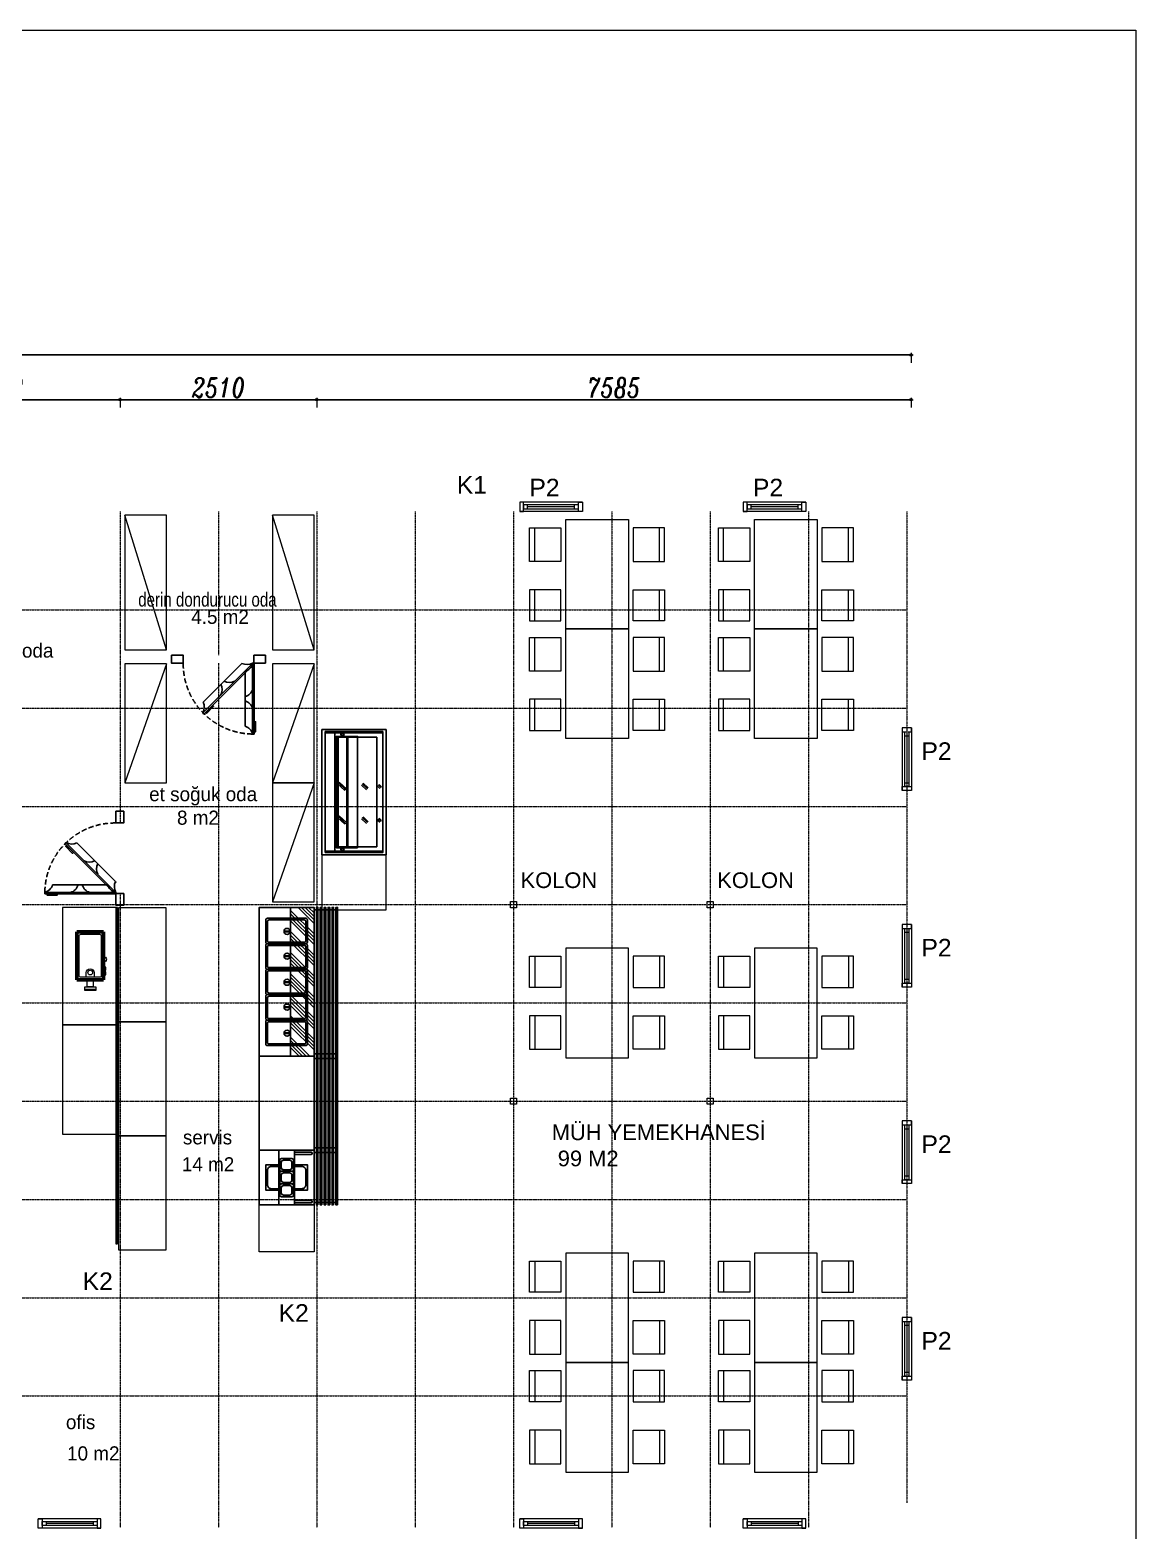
# Model space of a CAD drawing. Header units: millimetres. Extents: x 2046572 to 2142688, y 118270 to 150679.
# Drawn here: x 2080370 to 2094485, y 131509 to 150679 of the extents above; entities that cross this region are included whole.
import ezdxf
from ezdxf.enums import TextEntityAlignment as Align

# ---------------------------------------------------------------- set-up
doc = ezdxf.new("R2010")
doc.units = ezdxf.units.MM
doc.header["$LTSCALE"] = 0.5
doc.set_wipeout_variables(frame=1)
for name, pattern in [('CENTER2', [28.575, 19.05, -3.175, 3.175, -3.175]), ('CONTINU', [0]), ('DASHED', [19.05, 12.7, -6.35]), ('HIDDEN2', [4.7625, 3.175, -1.5875])]:
    doc.linetypes.add(name, pattern=pattern)
doc.layers.get('0').update_dxf_attribs({"lineweight": 13})
for name, color, linetype, lineweight in [('-DWG_ANA', 7, 'Continuous', 50), ('-DWG_DETAY1', 7, 'Continuous', 20), ('AKS', 31, 'CENTER2', 0), ('KAPI', 213, 'Continuous', 13), ('NO', 7, 'Continuous', 30), ('OLCU', 7, 'Continuous', 15), ('PENCERE', 142, 'Continuous', 13), ('TEFRİS-M', 232, 'Continuous', 5), ('TEFRİŞŞ', 1, 'Continuous', 9)]:
    doc.layers.add(name, color=color, linetype=linetype, lineweight=lineweight)
for name, color, linetype in [('0-MUTFAK', 7, 'Continuous'), ('Kıtc-002 Çizgi', 7, 'Continuous'), ('Kıtc-034 Soğuk Oda', 1, 'Continuous'), ('MAHALLER', 231, 'Continuous'), ('S2000-002 Çizgi', 7, 'Continuous')]:
    doc.layers.add(name, color=color, linetype=linetype)
doc.layers.add('ÖLÇÜ', color=7, linetype='Continuous', lineweight=9, true_color=0x908370)
doc.styles.add('Arch-Dim', font='italic8.shx', dxfattribs={"width": 0.75})
doc.styles.add('RomanS', font='romans.shx', dxfattribs={"width": 0.75})
doc.styles.add('T3', font='arial.ttf')
doc.styles.add('TAKSİM', font='GOTHIC.TTF', dxfattribs={"height": 20})
doc.dimstyles.new('NURİŞ', dxfattribs={"dimtxt": 200, "dimasz": 1, "dimexe": 10, "dimexo": 50, "dimgap": 30, "dimtad": 1, "dimdec": 0, "dimrnd": 0.1, "dimzin": 12, "dimdsep": 46, "dimtxsty": 'Arch-Dim', "dimblk1": 'dot', "dimblk2": 'dot1', "dimsah": 1, "dimcen": 1, "dimse1": 1, "dimse2": 1, "dimclrd": 256, "dimclre": 256, "dimclrt": 256, "dimadec": 1, "dimazin": 3, "dimtfac": 1, "dimtdec": 0, "dimtix": 1, "dimtmove": 2, "dimatfit": 3, "dimfxl": 1, "dimtolj": 1, "dimtzin": 0, "dimarcsym": 0})

# ---------------------------------------------------------------- blocks, each defined once
blk = doc.blocks.new('80x110')
at = {"layer": 'PENCERE'}
for p, q in [((1931734, 147171), (1930934, 147171)), ((1931734, 147051), (1930934, 147051)), ((1931034, 147086), (1931034, 147136)), ((1931634, 147111), (1931034, 147111)), ((1931634, 147086), (1931634, 147136))]:
    blk.add_line(p, q, dxfattribs=at)
for points in [[(1930984, 147171), (1930934, 147171), (1930934, 147051), (1930984, 147051)], [(1931684, 147086), (1931684, 147136), (1930984, 147136), (1930984, 147086)], [(1931684, 147171), (1931734, 147171), (1931734, 147051), (1931684, 147051)]]:
    blk.add_lwpolyline(points, close=True, dxfattribs=at)
blk = doc.blocks.new('dot')
at = {"layer": 'OLCU'}
h = blk.add_hatch(color=256, dxfattribs=at)
h.paths.add_polyline_path([(0, 15), (0, 0), (15, 0, 0.414214)])
h.paths.add_polyline_path([(0, 15, 0.414214), (-15, 0), (0, 0)])
h.paths.add_polyline_path([(-15, 0, 0.414214), (0, -15), (0, 0)])
h.paths.add_polyline_path([(15, 0), (0, 0), (0, -15, 0.414214)])
for p, q in [((-25, 0), (25, 0)), ((0, 25), (0, -100))]:
    blk.add_line(p, q, dxfattribs=at)
blk.add_circle((0, 0), 15, dxfattribs=at)
blk = doc.blocks.new('dot1')
at = {"layer": 'OLCU'}
h = blk.add_hatch(color=256, dxfattribs=at)
h.paths.add_polyline_path([(0, -15), (0, 0), (-15, 0, 0.414214)])
h.paths.add_polyline_path([(0, -15, 0.414214), (15, 0), (0, 0)])
h.paths.add_polyline_path([(15, 0, 0.414214), (0, 15), (0, 0)])
h.paths.add_polyline_path([(-15, 0), (0, 0), (0, 15, 0.414214)])
for p, q in [((25, 0), (-25, 0)), ((0, -25), (0, 100))]:
    blk.add_line(p, q, dxfattribs=at)
blk.add_circle((0, 0), 15, dxfattribs=at)
blk = doc.blocks.new('*D24')
at = {"layer": 'Defpoints', "color": 0, "linetype": 'CONTINU', "transparency": 16777216}
for p in [(2084030, 145957), (2091615, 144639), (2084030, 144529)]:
    blk.add_point(p, dxfattribs=at)
at = {"layer": 'ÖLÇÜ', "linetype": 'CONTINU', "lineweight": -2, "transparency": 16777216}
blk.add_line((2091614, 145957), (2084031, 145957), dxfattribs=at)
at = {"layer": 'ÖLÇÜ', "linetype": 'CONTINU', "lineweight": -2, "transparency": 16777216, "rotation": 180}
blk.add_blockref('dot1', (2084030, 145957), dxfattribs=at)
at = {"layer": 'ÖLÇÜ', "linetype": 'CONTINU', "lineweight": -2, "transparency": 16777216}
blk.add_blockref('dot', (2091615, 145957), dxfattribs=at)
at = {"layer": 'ÖLÇÜ', "linetype": 'CONTINU', "transparency": 16777216, "insert": (2087823, 146112), "char_height": 250, "attachment_point": 5, "style": 'Arch-Dim'}
blk.add_mtext('\\A1;7585', dxfattribs=at)
blk = doc.blocks.new('*D25')
at = {"layer": 'Defpoints', "color": 0, "linetype": 'CONTINU', "transparency": 16777216}
for p in [(2081520, 145957), (2081520, 144639), (2084030, 144529)]:
    blk.add_point(p, dxfattribs=at)
at = {"layer": 'ÖLÇÜ', "linetype": 'CONTINU', "lineweight": -2, "transparency": 16777216}
blk.add_line((2084029, 145957), (2081521, 145957), dxfattribs=at)
at = {"layer": 'ÖLÇÜ', "linetype": 'CONTINU', "lineweight": -2, "transparency": 16777216, "rotation": 180}
blk.add_blockref('dot1', (2081520, 145957), dxfattribs=at)
at = {"layer": 'ÖLÇÜ', "linetype": 'CONTINU', "lineweight": -2, "transparency": 16777216}
blk.add_blockref('dot', (2084030, 145957), dxfattribs=at)
at = {"layer": 'ÖLÇÜ', "linetype": 'CONTINU', "transparency": 16777216, "insert": (2082775, 146112), "char_height": 250, "attachment_point": 5, "style": 'Arch-Dim'}
blk.add_mtext('\\A1;2510', dxfattribs=at)
blk = doc.blocks.new('*D26')
at = {"layer": 'Defpoints', "color": 0, "linetype": 'CONTINU', "transparency": 16777216}
for p in [(2078383, 145957), (2081520, 144639), (2078383, 144529)]:
    blk.add_point(p, dxfattribs=at)
at = {"layer": 'ÖLÇÜ', "linetype": 'CONTINU', "lineweight": -2, "transparency": 16777216}
blk.add_line((2081519, 145957), (2078384, 145957), dxfattribs=at)
at = {"layer": 'ÖLÇÜ', "linetype": 'CONTINU', "lineweight": -2, "transparency": 16777216, "rotation": 180}
blk.add_blockref('dot1', (2078383, 145957), dxfattribs=at)
at = {"layer": 'ÖLÇÜ', "linetype": 'CONTINU', "lineweight": -2, "transparency": 16777216}
blk.add_blockref('dot', (2081520, 145957), dxfattribs=at)
at = {"layer": 'ÖLÇÜ', "linetype": 'CONTINU', "transparency": 16777216, "insert": (2079952, 146112), "char_height": 250, "attachment_point": 5, "style": 'Arch-Dim'}
blk.add_mtext('\\A1;3138', dxfattribs=at)
blk = doc.blocks.new('*D30')
at = {"layer": 'Defpoints', "color": 0, "linetype": 'CONTINU', "transparency": 16777216}
for p in [(2050090, 146529), (2091615, 144639), (2050090, 144529)]:
    blk.add_point(p, dxfattribs=at)
at = {"layer": 'ÖLÇÜ', "linetype": 'CONTINU', "lineweight": -2, "transparency": 16777216}
blk.add_line((2091614, 146529), (2050091, 146529), dxfattribs=at)
at = {"layer": 'ÖLÇÜ', "linetype": 'CONTINU', "lineweight": -2, "transparency": 16777216, "rotation": 180}
blk.add_blockref('dot1', (2050090, 146529), dxfattribs=at)
at = {"layer": 'ÖLÇÜ', "linetype": 'CONTINU', "lineweight": -2, "transparency": 16777216}
blk.add_blockref('dot', (2091615, 146529), dxfattribs=at)
at = {"layer": 'ÖLÇÜ', "linetype": 'CONTINU', "transparency": 16777216, "insert": (2070853, 146684), "char_height": 250, "attachment_point": 5, "style": 'Arch-Dim'}
blk.add_mtext('\\A1;41525', dxfattribs=at)
blk = doc.blocks.new('YEMEK MASASI 4 KİŞİLİK')
for p, q in [((204766, 129592), (204338, 129592)), ((204338, 129592), (204338, 129192)), ((204766, 129192), (204766, 129592)), ((205127, 129192), (205127, 129592)), ((205127, 129592), (205527, 129592)), ((205527, 129592), (205527, 129192)), ((204766, 129526), (204338, 129526)), ((205527, 129526), (205127, 129526)), ((205629, 129131), (204229, 129131)), ((204229, 129131), (204229, 128331)), ((204338, 129192), (204766, 129192)), ((205527, 129192), (205127, 129192)), ((205629, 128331), (205629, 129131)), ((204229, 128331), (205629, 128331)), ((204338, 128270), (204766, 128270)), ((204338, 127870), (204338, 128270)), ((204766, 128270), (204766, 127870)), ((205527, 128270), (205127, 128270)), ((205127, 128270), (205127, 127870)), ((205527, 127870), (205527, 128270)), ((204766, 127932), (204338, 127932)), ((204766, 127870), (204338, 127870)), ((205527, 127932), (205127, 127932)), ((205127, 127870), (205527, 127870))]:
    blk.add_line(p, q)
blk = doc.blocks.new('A$C0A211FD0')
at = {"layer": 'S2000-002 Çizgi'}
for p, q in [((29.1, 82.2), (20, 90.7)), ((30.7, 83), (21, 92.1)), ((31.6, 84.1), (22.1, 93)), ((56.7, 83.3), (50.4, 89.2)), ((58.1, 84.4), (51.4, 90.7)), ((58.9, 85.5), (52.5, 91.6)), ((73.9, 84.9), (70.9, 87.7)), ((75.6, 85.7), (71.6, 89.4)), ((76.2, 87), (72.9, 90.1)), ((29.1, 39.1), (20, 47.6)), ((30.7, 39.9), (21, 49)), ((31.6, 41), (22.1, 49.9)), ((56.7, 40.3), (50.4, 46.1)), ((58.1, 41.3), (51.4, 47.6)), ((58.9, 42.4), (52.5, 48.5)), ((73.9, 41.8), (70.9, 44.6)), ((75.6, 42.6), (71.6, 46.3)), ((76.2, 43.9), (72.9, 47))]:
    blk.add_line(p, q, dxfattribs=at)
for points in [[(0, 160), (0, 0), (82, 0), (82, 160)], [(4.2, 3), (4.2, 157.5), (77.7, 157.5), (77.7, 3)], [(4.2, 4.6), (4.2, 155.9), (16.4, 155.9), (16.4, 4.6)], [(76.6, 157), (76.6, 155.9), (5.4, 155.9), (5.4, 157)], [(12, 157), (12, 155.9), (5.4, 155.9), (5.4, 157)], [(45.6, 9.2), (45.6, 151.3), (18.6, 151.3), (18.6, 9.2)], [(70.1, 10.2), (70.1, 150.2), (18.6, 150.2), (18.6, 10.2)], [(20.8, 10.2), (20.8, 150.2), (18.6, 150.2), (18.6, 10.2)], [(32.9, 10.2), (32.9, 150.2), (31.8, 150.2), (31.8, 10.2)], [(76.6, 3.5), (76.6, 4.6), (5.4, 4.6), (5.4, 3.5)], [(12, 3.5), (12, 4.6), (5.4, 4.6), (5.4, 3.5)]]:
    blk.add_lwpolyline(points, close=True, dxfattribs=at)
for centre, radius in [((26.1, 153.6), 2.14), ((26.1, 153.6), 1.59), ((26.1, 6.9), 2.14), ((26.1, 6.9), 1.59)]:
    blk.add_circle(centre, radius, dxfattribs=at)
blk = doc.blocks.new('A$C60E3056A')
at = {"layer": 'Kıtc-034 Soğuk Oda', "color": 3}
blk.add_line((13.3, 80), (13.3, 10), dxfattribs=at)
for points in [[(1.8, 0), (3.8, 0), (3.8, 90), (1.8, 90)], [(1.4, 3), (0, 3), (0, 15.7), (1.4, 15.7)]]:
    blk.add_lwpolyline(points, close=True, dxfattribs=at)
for centre, radius, start, end in [((17.9, 93.9), 14.6, 195.6381, 251.6489), ((17.2, 61.2), 14, 196.3254, 253.6365), ((17.2, 28.8), 14, 106.3635, 163.6746), ((17.9, -3.9), 14.6, 108.3511, 164.3619)]:
    blk.add_arc(centre, radius, start, end, dxfattribs=at)
blk = doc.blocks.new('A$C4A7C2E03')
at = {"layer": 'Kıtc-034 Soğuk Oda', "color": 254}
blk.add_line((80, 0), (10, 0), dxfattribs=at)
for points in [[(0, 11.5), (0, 9.5), (90, 9.5), (90, 11.5)], [(3, 11.9), (3, 13.3), (15.7, 13.3), (15.7, 11.9)]]:
    blk.add_lwpolyline(points, close=True, dxfattribs=at)
for centre, radius, start, end in [((-3.9, -4.6), 14.6, 18.3511, 74.3619), ((28.8, -3.8), 14, 16.3635, 73.6746), ((61.2, -3.8), 14, 106.3254, 163.6365), ((93.9, -4.6), 14.6, 105.6381, 161.6489)]:
    blk.add_arc(centre, radius, start, end, dxfattribs=at)
blk = doc.blocks.new('A$C65962AFD')
at = {"color": 3}
blk.add_wipeout([(90.7, 105), (90.7, 15), (100.7, 15), (100.7, 105)], dxfattribs=at).dxf.layer = 'Kıtc-034 Soğuk Oda'
at = {"layer": 'Kıtc-002 Çizgi', "color": 254, "linetype": 'DASHED'}
blk.add_arc((89.5, 104.5), 89.5, 180.9342, 270.7837, dxfattribs=at)
at = {"layer": 'Kıtc-034 Soğuk Oda'}
for points in [[(100.7, 105), (100.7, 120), (90.7, 120), (90.7, 105)], [(100.7, 0), (100.7, 15), (90.7, 15), (90.7, 0)]]:
    blk.add_lwpolyline(points, close=True, dxfattribs=at)
at = {"layer": 'Kıtc-002 Çizgi'}
blk.add_blockref('A$C4A7C2E03', (0, 94.1), dxfattribs=at)
at = {"layer": 'Kıtc-002 Çizgi', "rotation": 315}
blk.add_blockref('A$C60E3056A', (24.3, 42.7), dxfattribs=at)
blk = doc.blocks.new('1YM-inox2000STR')
at = {"layer": '-DWG_ANA', "color": 0}
for p, q in [((61, 0), (0, 0)), ((0, 0), (0, -34)), ((61, -34), (61, 0)), ((0, -34), (61, -34))]:
    blk.add_line(p, q, dxfattribs=at)
at = {"layer": '-DWG_DETAY1', "color": 0}
for points in [[(-9, -10), (-9, -24), (-14, -24), (-14, -10), (-9, -10)], [(-12, -10), (-12, -24)], [(0, -21), (-9, -21), (-9, -13), (0, -13)], [(10, -35), (6, -35), (6, -37), (10, -37), (10, -35)], [(16, -35), (12, -35), (12, -37), (16, -37), (16, -35)]]:
    blk.add_lwpolyline(points, dxfattribs=at)
blk.add_lwpolyline([(58, -5), (58, -29, -0.414214), (56, -31), (5, -31, -0.414214), (3, -29), (3, -5, -0.414214), (5, -3), (56, -3, -0.414214)], format="xyb", close=True, dxfattribs=at)
for points in [[(3, -12), (9, -12, -1), (9, -22), (3, -22)], [(26, -35), (29, -35, -1.004224), (23, -35), (26, -35)]]:
    blk.add_lwpolyline(points, format="xyb", dxfattribs=at)
blk.add_circle((9, -17), 3, dxfattribs=at)
at = {"layer": 'NO', "linetype": 'Continuous', "style": 'RomanS', "width": 0.8}
blk.add_attdef('NO', text='', height=10, dxfattribs=at).set_placement((31, -17), align=Align.MIDDLE)
blk = doc.blocks.new('A$C510426C4')
at = {"layer": 'S2000-002 Çizgi'}
for p, q in [((2.5, 66.3), (2.5, 45)), ((5.5, 66.3), (5.5, 45)), ((64.5, 66.3), (64.5, 45)), ((67.5, 66.3), (67.5, 45))]:
    blk.add_line(p, q, dxfattribs=at)
for points in [[(0, 100), (70, 100), (70, 98), (0, 98)], [(3, 98), (67, 98), (67, 95), (3, 95)], [(0, 95), (70, 95), (70, 93), (0, 93)], [(0, 90), (70, 90), (70, 88), (0, 88)], [(0, 85), (70, 85), (70, 83), (0, 83)], [(0, 80), (70, 80), (70, 78), (0, 78)], [(3, 93), (67, 93), (67, 90), (3, 90)], [(3, 93), (67, 93), (67, 90), (3, 90)], [(3, 88), (67, 88), (67, 85), (3, 85)], [(3, 88), (67, 88), (67, 85), (3, 85)], [(3, 88), (67, 88), (67, 85), (3, 85)], [(3, 83), (67, 83), (67, 80), (3, 80)], [(3, 78), (67, 78), (67, 75), (3, 75)], [(0, 75), (70, 75), (70, 73), (0, 73)], [(0, 0), (70, 0), (70, 70), (0, 70)], [(3, 73), (67, 73), (67, 70), (3, 70)], [(0, 45), (0, 25), (70, 25), (70, 45)]]:
    blk.add_lwpolyline(points, close=True, dxfattribs=at)
for points in [[(51.2, 45), (51.2, 61.5), (18.7, 61.5), (18.7, 45)], [(18.7, 25), (18.7, 8.5), (51.2, 8.5), (51.2, 25)]]:
    blk.add_lwpolyline(points, dxfattribs=at)
for points in [[(49.2, 45), (49.2, 54.5, 0.414214), (44.2, 59.5), (25.7, 59.5, 0.414214), (20.7, 54.5), (20.7, 45)], [(20.7, 25), (20.7, 15.5, 0.414214), (25.7, 10.5), (44.2, 10.5, 0.414214), (49.2, 15.5), (49.2, 25)]]:
    blk.add_lwpolyline(points, format="xyb", dxfattribs=at)
for points in [[(12.5, 26.2), (24.7, 26.2, 0.414214), (26.7, 28.2), (26.7, 41.8, 0.414214), (24.7, 43.8), (12.5, 43.8, 0.414214), (10.5, 41.8), (10.5, 28.2, 0.414214)], [(15.5, 28.2), (21.7, 28.2, 0.414214), (24.7, 31.2), (24.7, 38.8, 0.414214), (21.7, 41.8), (15.5, 41.8, 0.414214), (12.5, 38.8), (12.5, 31.2, 0.414214)], [(40.9, 26.2), (28.7, 26.2, -0.414214), (26.7, 28.2), (26.7, 41.8, -0.414214), (28.7, 43.8), (40.9, 43.8, -0.414214), (42.9, 41.8), (42.9, 28.2, -0.414214)], [(37.9, 28.2), (31.7, 28.2, -0.414214), (28.7, 31.2), (28.7, 38.8, -0.414214), (31.7, 41.8), (37.9, 41.8, -0.414214), (40.9, 38.8), (40.9, 31.2, -0.414214)], [(44.9, 26.2), (57.1, 26.2, 0.414214), (59.1, 28.2), (59.1, 41.8, 0.414214), (57.1, 43.8), (44.9, 43.8, 0.414214), (42.9, 41.8), (42.9, 28.2, 0.414214)], [(47.9, 28.2), (54.1, 28.2, 0.414214), (57.1, 31.2), (57.1, 38.8, 0.414214), (54.1, 41.8), (47.9, 41.8, 0.414214), (44.9, 38.8), (44.9, 31.2, 0.414214)]]:
    blk.add_lwpolyline(points, format="xyb", close=True, dxfattribs=at)
for centre in [(4, 66.3), (66, 66.3), (66, 66.3)]:
    blk.add_arc(centre, 1.51, 0, 180, dxfattribs=at)
blk = doc.blocks.new('A$C4383204F')
at = {"layer": 'S2000-002 Çizgi'}
for points in [[(51, 32.5), (2, 32.5, 0.414214), (0, 30.5), (0, 2, 0.414214), (2, 0), (51, 0, 0.414214), (53, 2), (53, 30.5, 0.414214)], [(49, 30.5), (4, 30.5, 0.414214), (2, 28.5), (2, 4, 0.414214), (4, 2), (49, 2, 0.414214), (51, 4), (51, 28.5, 0.414214)]]:
    blk.add_lwpolyline(points, format="xyb", close=True, dxfattribs=at)
blk.add_lwpolyline([(29.7, 16.2), (22.2, 16.2), (22.2, 15.4), (29.7, 15.4)], close=True, dxfattribs=at)
blk.add_circle((25.9, 15.8), 3.82, dxfattribs=at)
blk = doc.blocks.new('A$C57210E87')
at = {"layer": 'S2000-002 Çizgi'}
h = blk.add_hatch(dxfattribs=at)
h.set_pattern_fill('ANSI34', color=254, style=0)
h.set_pattern_definition([(45, (-7423.186, -591.372), (-13.470384, 13.470384), []), (45, (-7418.696, -591.372), (-13.470384, 13.470384), []), (45, (-7414.205, -591.372), (-13.470384, 13.470384), []), (45, (-7409.715, -591.372), (-13.470384, 13.470384), [])])
h.paths.add_polyline_path([(0, 30), (190, 30), (190, 60), (0, 60)])
for points in [[(0, 100), (190, 100), (190, 30), (0, 30)], [(0, 60), (190, 60), (190, 30), (0, 30)], [(0, 25), (190, 25), (190, 27), (0, 27)], [(0, 20), (190, 20), (190, 22), (0, 22)], [(3, 27), (187, 27), (187, 30), (3, 30)], [(3, 22), (187, 22), (187, 25), (3, 25)], [(3, 17), (187, 17), (187, 20), (3, 20)], [(0, 15), (190, 15), (190, 17), (0, 17)], [(0, 10), (190, 10), (190, 12), (0, 12)], [(0, 5), (190, 5), (190, 7), (0, 7)], [(0, 0), (190, 0), (190, 2), (0, 2)], [(3, 12), (187, 12), (187, 15), (3, 15)], [(3, 12), (187, 12), (187, 15), (3, 15)], [(3, 12), (187, 12), (187, 15), (3, 15)], [(3, 7), (187, 7), (187, 10), (3, 10)], [(3, 7), (187, 7), (187, 10), (3, 10)], [(3, 2), (187, 2), (187, 5), (3, 5)]]:
    blk.add_lwpolyline(points, close=True, dxfattribs=at)
at = {"layer": 'S2000-002 Çizgi', "extrusion": (0, 0, -1), "zscale": -1, "rotation": 90}
for p in [(-13.5, 38.5), (-78.5, 38.5), (-143.5, 38.5)]:
    blk.add_blockref('A$C4383204F', p, dxfattribs=at)
at = {"layer": 'S2000-002 Çizgi', "rotation": 90}
for p in [(78.5, 38.5), (143.5, 38.5)]:
    blk.add_blockref('A$C4383204F', p, dxfattribs=at)
blk = doc.blocks.new('A$C4E1C55C0')
at = {"layer": 'S2000-002 Çizgi'}
for points in [[(0, 120), (0, 0), (2, 0), (2, 120)], [(2, 117), (2, 3), (5, 3), (5, 117)], [(5, 120), (5, 0), (7, 0), (7, 120)], [(7, 117), (7, 3), (10, 3), (10, 117)], [(7, 117), (7, 3), (10, 3), (10, 117)], [(10, 120), (10, 0), (12, 0), (12, 120)], [(12, 117), (12, 3), (15, 3), (15, 117)], [(12, 117), (12, 3), (15, 3), (15, 117)], [(12, 117), (12, 3), (15, 3), (15, 117)], [(15, 120), (15, 0), (17, 0), (17, 120)], [(17, 117), (17, 3), (20, 3), (20, 117)], [(20, 120), (20, 0), (22, 0), (22, 120)], [(22, 117), (22, 3), (25, 3), (25, 117)], [(25, 120), (25, 0), (27, 0), (27, 120)], [(27, 117), (27, 3), (30, 3), (30, 117)], [(100, 120), (100, 0), (30, 0), (30, 120)]]:
    blk.add_lwpolyline(points, close=True, dxfattribs=at)

msp = doc.modelspace()

# ---------------------------------------------------------------- linework, layer by layer
at = {"color": 30, "ltscale": 5, "true_color": 0xf8991e}
for p, q in [((2082109.8, 142760.6), (2081579.8, 144480.6)), ((2083994.8, 142760.6), (2083464.8, 144480.6)), ((2082109.8, 142582.6), (2081579.8, 141062.6)), ((2083994.8, 142582.6), (2083464.8, 141062.6)), ((2083994.8, 141062.6), (2083464.8, 139542.6))]:
    msp.add_line(p, q, dxfattribs=at)
at = {"linetype": 'CONTINU'}
msp.add_lwpolyline([(2046572, 150678.5), (2094485.1, 150678.5), (2094485.1, 118269.8), (2046572, 118269.8), (2046572, 150678.5)], dxfattribs=at)
at = {"color": 30, "ltscale": 5, "true_color": 0xf8991e}
for points in [[(2082109.8, 142760.6), (2082109.8, 144480.6), (2081579.8, 144480.6), (2081579.8, 142760.6)], [(2083994.8, 142760.6), (2083994.8, 144480.6), (2083464.8, 144480.6), (2083464.8, 142760.6)], [(2081579.8, 141062.6), (2082109.8, 141062.6), (2082109.8, 142582.6), (2081579.8, 142582.6)], [(2083464.8, 141062.6), (2083994.8, 141062.6), (2083994.8, 142582.6), (2083464.8, 142582.6)], [(2083464.8, 139542.6), (2083994.8, 139542.6), (2083994.8, 141062.6), (2083464.8, 141062.6)], [(2084095.3, 139443.3), (2084915.3, 139443.3), (2084915.3, 140143.3), (2084095.3, 140143.3)], [(2080785.3, 136575.2), (2081485.3, 136575.2), (2081485.3, 137975.2), (2080785.3, 137975.2)], [(2081465.3, 136575.2), (2081485.3, 136575.2), (2081485.3, 137975.2), (2081465.3, 137975.2)], [(2081465.3, 135175.2), (2081485.3, 135175.2), (2081485.3, 136575.2), (2081465.3, 136575.2)]]:
    msp.add_lwpolyline(points, close=True, dxfattribs=at)
at = {"color": 30, "ltscale": 5, "true_color": 0xf8991e, "elevation": 0}
for points in [[(2082104.8, 136553.6), (2081504.8, 136553.6), (2081504.8, 138013.6), (2082104.8, 138013.6)], [(2082104.8, 135093.6), (2081504.8, 135093.6), (2081504.8, 136553.6), (2082104.8, 136553.6)], [(2083294.8, 135673.6), (2083994.8, 135673.6), (2083994.8, 135074.9), (2083294.8, 135074.9)]]:
    msp.add_lwpolyline(points, close=True, dxfattribs=at)
at = {"layer": 'AKS', "linetype": 'HIDDEN2'}
for points in [[(2081520.3, 144528.6), (2081520.3, 131554.8)], [(2082775.3, 144528.6), (2082775.3, 131554.8)], [(2084030.3, 144528.6), (2084030.3, 131554.8)], [(2085285.3, 144528.6), (2085285.3, 131554.8)], [(2086540.3, 144528.6), (2086540.3, 131554.8)], [(2087795.3, 144528.6), (2087795.3, 131554.8)], [(2089050.3, 144528.6), (2089050.3, 131554.8)], [(2090305.3, 144528.6), (2090305.3, 131554.8)], [(2091560.3, 144528.6), (2091560.3, 131868.6)], [(2050090.3, 143273.6), (2091560.3, 143273.6)], [(2050090.3, 142018.6), (2091560.3, 142018.6)], [(2050090.3, 140763.6), (2091560.3, 140763.6)], [(2050090.3, 139508.6), (2091560.3, 139508.6)], [(2050090.3, 138253.6), (2091560.3, 138253.6)], [(2050090.3, 136998.6), (2091560.3, 136998.6)], [(2050090.3, 135743.6), (2091560.3, 135743.6)], [(2050090.3, 134488.6), (2091560.3, 134488.6)], [(2050090.3, 133233.6), (2091560.3, 133233.6)]]:
    msp.add_lwpolyline(points, dxfattribs=at)
at = {"layer": 'TEFRİŞŞ', "linetype": 'CONTINU'}
for points in [[(2086500.3, 139548.6), (2086580.3, 139548.6), (2086580.3, 139468.6), (2086500.3, 139468.6), (2086500.3, 139548.6)], [(2089010.3, 139548.6), (2089090.3, 139548.6), (2089090.3, 139468.6), (2089010.3, 139468.6), (2089010.3, 139548.6)], [(2086500.3, 137038.6), (2086580.3, 137038.6), (2086580.3, 136958.6), (2086500.3, 136958.6), (2086500.3, 137038.6)], [(2089010.3, 137038.6), (2089090.3, 137038.6), (2089090.3, 136958.6), (2089010.3, 136958.6), (2089010.3, 137038.6)]]:
    msp.add_lwpolyline(points, dxfattribs=at)

# ---------------------------------------------------------------- block references
at = {"color": 30, "ltscale": 5, "true_color": 0xf8991e, "xscale": 10, "yscale": 10, "zscale": 10}
msp.add_blockref('A$C0A211FD0', (2084095.3, 140143.3), dxfattribs=at)
at = {"color": 30, "ltscale": 5, "true_color": 0xf8991e, "xscale": 10, "yscale": 10, "zscale": 10, "rotation": 180}
msp.add_blockref('A$C4E1C55C0', (2084294.8, 137573.6), dxfattribs=at)
at = {"layer": '0-MUTFAK', "color": 30, "true_color": 0xf8991e, "xscale": 10, "yscale": 10, "zscale": 10, "rotation": 90}
msp.add_blockref('1YM-inox2000STR', (2080967.8, 138550.1), dxfattribs=at)
at = {"layer": 'S2000-002 Çizgi', "color": 30, "true_color": 0xf8991e, "yscale": 10, "zscale": 10}
for name, p, xscale, rotation in [('A$C57210E87', (2084294.8, 137573.6), 10, 90.00000000000001), ('A$C510426C4', (2083294.8, 135673.6), -10, 270)]:
    msp.add_blockref(name, p, dxfattribs=dict(at, xscale=xscale, rotation=rotation))
at = {"layer": 'TEFRİS-M', "xscale": -1, "rotation": 90}
for p in [(2216338, 348658), (2218748, 348658), (2216338, 347258), (2218748, 347258)]:
    msp.add_blockref('YEMEK MASASI 4 KİŞİLİK', p, dxfattribs=at)
at = {"layer": 'TEFRİS-M', "rotation": 90}
for p in [(2216338, -66675.9), (2218748, -66675.9), (2216338, -70569.9), (2218748, -70569.9), (2216338, -71969.9), (2218748, -71969.9)]:
    msp.add_blockref('YEMEK MASASI 4 KİŞİLİK', p, dxfattribs=at)
at = {"layer": 'TEFRİŞŞ', "linetype": 'CONTINU'}
for p in [(155686, -2522.1), (158538.7, -2522.1)]:
    msp.add_blockref('80x110', p, dxfattribs=at)
at = {"layer": 'TEFRİŞŞ', "linetype": 'CONTINU', "xscale": -1}
for p, rotation in [((1944449.2, -1789968.4), 269.9999999999874), ((1944449.2, -1792478.4), 269.9999999999874), ((1944449.2, -1794988.4), 269.9999999999874), ((1944449.2, -1797498.4), 269.9999999999874), ((149541.5, 278715.5), 180), ((155686, 278715.5), 180), ((158538.7, 278715.5), 180)]:
    msp.add_blockref('80x110', p, dxfattribs=dict(at, rotation=rotation))

# ---------------------------------------------------------------- texts
at = {"color": 30, "true_color": 0xf8991e, "style": 'TAKSİM', "width": 0.8}
msp.add_text('derin dondurucu oda', height=180, dxfattribs=at).set_placement((2081750.8, 143314.4))
at = {"color": 30, "true_color": 0xf8991e, "style": 'TAKSİM'}
for s, p in [('4.5 m2', (2082427.6, 143094.1)), ('sebze soğuk oda', (2078848.7, 142663)), ('et soğuk oda', (2081890.8, 140829.9)), ('8 m2', (2082245.6, 140528.8)), ('servis', (2082321.2, 136446.4)), ('14 m2', (2082307.7, 136102.1)), ('ofis', (2080828.2, 132809.5)), ('10 m2', (2080842.9, 132410.1))]:
    msp.add_text(s, height=180, dxfattribs=at).set_placement(p)
at = {"layer": 'KAPI', "style": 'T3'}
for s, p in [('K1', (2085817.1, 144756.6)), ('K2', (2081042.1, 134586.3)), ('K2', (2083543.1, 134180.8))]:
    msp.add_text(s, height=225, dxfattribs=at).set_placement(p)
at = {"layer": 'MAHALLER', "linetype": 'CONTINU', "style": 'T3'}
for s, p in [('KOLON', (2086630.8, 139720.6)), ('KOLON', (2089140.8, 139720.6)), ('MÜH YEMEKHANESİ ', (2087028.6, 136500.9)), ('99 M2', (2087105.3, 136166.7))]:
    msp.add_text(s, height=200, dxfattribs=at).set_placement(p)
at = {"layer": 'PENCERE', "style": 'T3'}
for p in [(2086744.2, 144722.4), (2089597, 144722.4), (2091747.6, 141356.2), (2091747.6, 138846.2), (2091747.6, 136336.2), (2091747.6, 133826.2)]:
    msp.add_text('P2', height=225, dxfattribs=at).set_placement(p)

# ---------------------------------------------------------------- dimensions: what is measured, and where the dimension line sits
at = {"layer": 'ÖLÇÜ', "linetype": 'CONTINU'}
for base, p1, p2, picture, middle in [((2050090.3, 146529.5), (2091615.3, 144638.6), (2050090.3, 144528.6), '*D30', (2070852.8, 146684.5)), ((2078382.7861128, 145957.305324), (2081520.2861128, 144638.5637786), (2078382.7861128, 144528.5637786), '*D26', (2079951.5361128, 146112.305324)), ((2081520.3, 145957.3), (2084030.3, 144528.6), (2081520.3, 144638.6), '*D25', (2082775.3, 146112.3)), ((2084030.3, 145957.3), (2091615.3, 144638.6), (2084030.3, 144528.6), '*D24', (2087822.8, 146112.3))]:
    dim = msp.add_linear_dim(base=base, p1=p1, p2=p2, dimstyle='NURİŞ', override={"dimtxt": 250}, dxfattribs=at)
    dim.commit()
    dim.dimension.update_dxf_attribs({"geometry": picture, "text_midpoint": middle})

# ---------------------------------------------------------------- next in the draw order: block references
at = {"layer": 'Kıtc-034 Soğuk Oda', "color": 30, "true_color": 0xf8991e, "xscale": -10, "yscale": 10, "zscale": 10}
for p, rotation in [((2082175.3, 141687.1), 269.9998601791521), ((2080558.9, 140701.4), 179.999860179152)]:
    msp.add_blockref('A$C65962AFD', p, dxfattribs=dict(at, rotation=rotation))

# ---------------------------------------------------------------- next in the draw order: linework, layer by layer
at = {"color": 30, "ltscale": 5, "true_color": 0xf8991e}
msp.add_line((2081485.3, 139473.6), (2081485.3, 135175.2), dxfattribs=at)
for points in [[(2080785.3, 137975.2), (2081485.3, 137975.2), (2081485.3, 139473.6), (2080785.3, 139473.6)], [(2081465.3, 137975.2), (2081485.3, 137975.2), (2081485.3, 139473.6), (2081465.3, 139473.6)]]:
    msp.add_lwpolyline(points, close=True, dxfattribs=at)
at = {"color": 30, "ltscale": 5, "true_color": 0xf8991e, "elevation": 0}
msp.add_lwpolyline([(2082104.8, 138013.6), (2081504.8, 138013.6), (2081504.8, 139473.6), (2082104.8, 139473.6)], close=True, dxfattribs=at)

doc.saveas('drawing.dxf')
